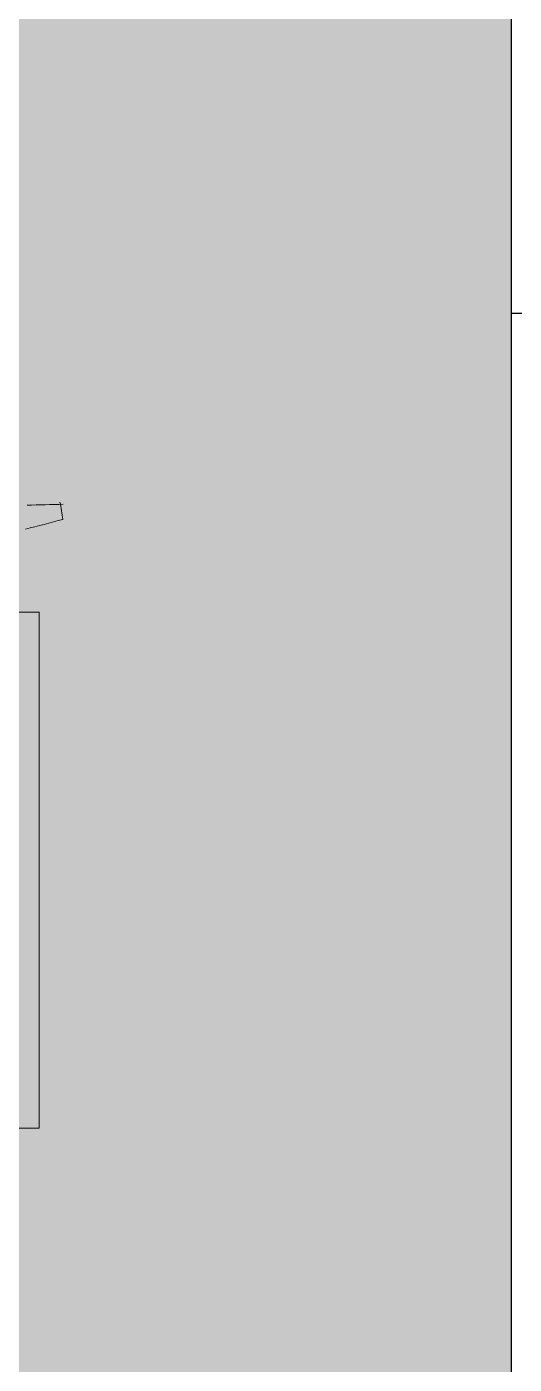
# Model space of a CAD drawing. Header units: millimetres. Extents: x 0 to 90.2, y 0 to 62.5.
# Drawn here: x 72.443 to 73.59, y 29.797 to 32.948 of the extents above; entities that cross this region are included whole.
import ezdxf

# ---------------------------------------------------------------- set-up
doc = ezdxf.new("R2010")
doc.units = ezdxf.units.MM
for name, color, linetype in [('PDF_014405$FT-FIXFIT', 7, 'Continuous'), ('PDF_014405$WA-COL', 7, 'Continuous'), ('PDF_014405$WA-EXT', 7, 'Continuous')]:
    doc.layers.add(name, color=color, linetype=linetype)
doc.layers.add('PDF_014405$HL-TMP', color=7, linetype='Continuous', true_color=0xe6db59)

msp = doc.modelspace()

# ---------------------------------------------------------------- linework, layer by layer
at = {"layer": 'PDF_014405$FT-FIXFIT', "lineweight": 0}
msp.add_lwpolyline([(72.4398, 31.7645, 0.00719), (72.5277, 31.7875, 0.025003), (72.5212, 31.8282)], format="xyb", dxfattribs=at)
msp.add_lwpolyline([(71.3475, 31.5687), (72.4724, 31.5687), (72.4724, 30.3538), (71.3475, 30.3538)], close=True, dxfattribs=at)
msp.add_arc((72.5848, 28.5216), 3.302, 90.9716, 92.4461, dxfattribs=at)
at = {"layer": 'PDF_014405$HL-TMP', "color": 54, "true_color": 0x999900, "transparency": 33554559}
for points in [[(73.5823, 33.2335), (61.7034, 33.2335), (73.5823, 28.5539)], [(61.7034, 33.2335), (73.5823, 28.5539), (61.7034, 28.5539)]]:
    msp.add_solid(points, dxfattribs=at)
at = {"layer": 'PDF_014405$WA-COL', "lineweight": 25}
msp.add_lwpolyline([(74.1523, 32.2736), (74.1523, 33.2335), (73.5823, 33.2335), (73.5823, 32.2736)], close=True, dxfattribs=at)
at = {"layer": 'PDF_014405$WA-EXT', "lineweight": 25}
msp.add_lwpolyline([(73.5823, 32.2736), (73.5823, 29.7088), (73.5823, 28.8389)], dxfattribs=at)

doc.saveas('drawing.dxf')
